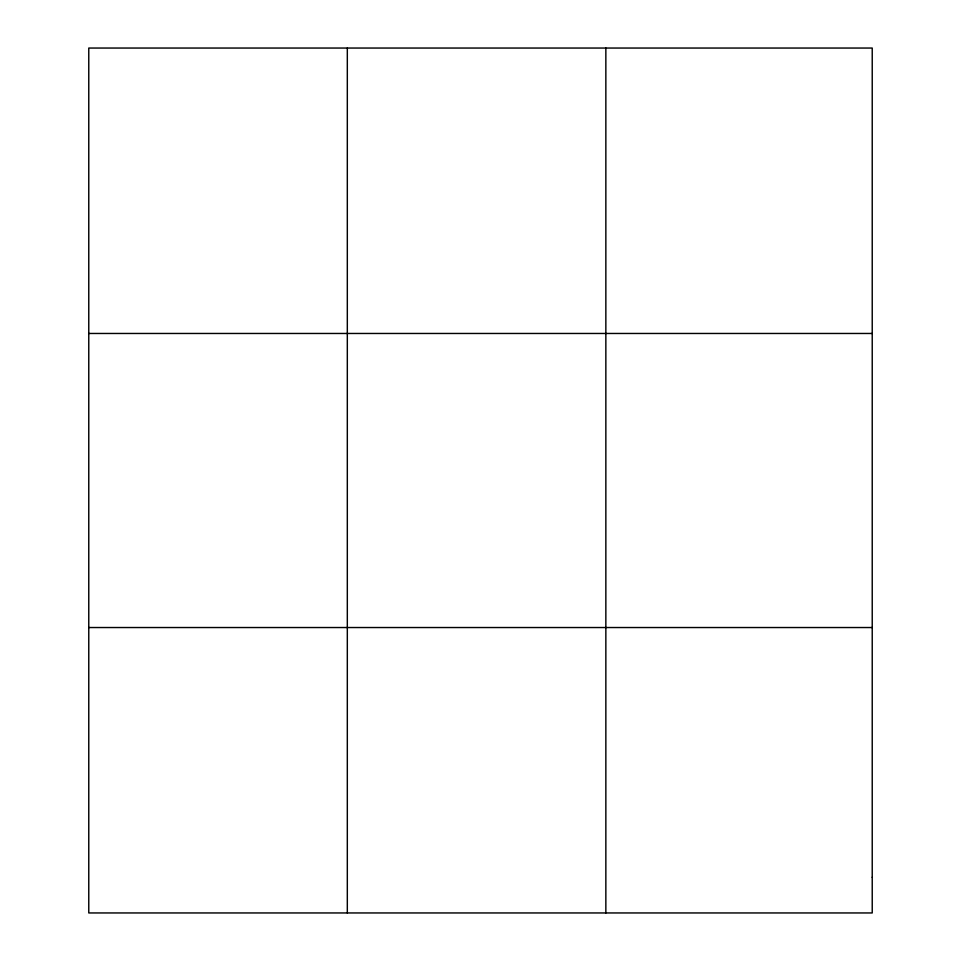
<?xml version="1.0" encoding="UTF-8"?>
<svg xmlns="http://www.w3.org/2000/svg" width="961" height="961" viewBox="0 0 961 961"><rect width="100%" height="100%" fill="white"/><g stroke="black" fill="none" stroke-linecap="round" stroke-linejoin="round"><path stroke-width="1.44" d="M347.317 48.05L347.317 912.95M605.85 48.05L605.85 912.95M88.772 333.467L872.228 333.467M88.772 627.533L872.228 627.533M872.228 877.273L872.228 912.95L88.772 912.95L88.772 48.05L872.228 48.05L872.228 877.273"/></g></svg>
